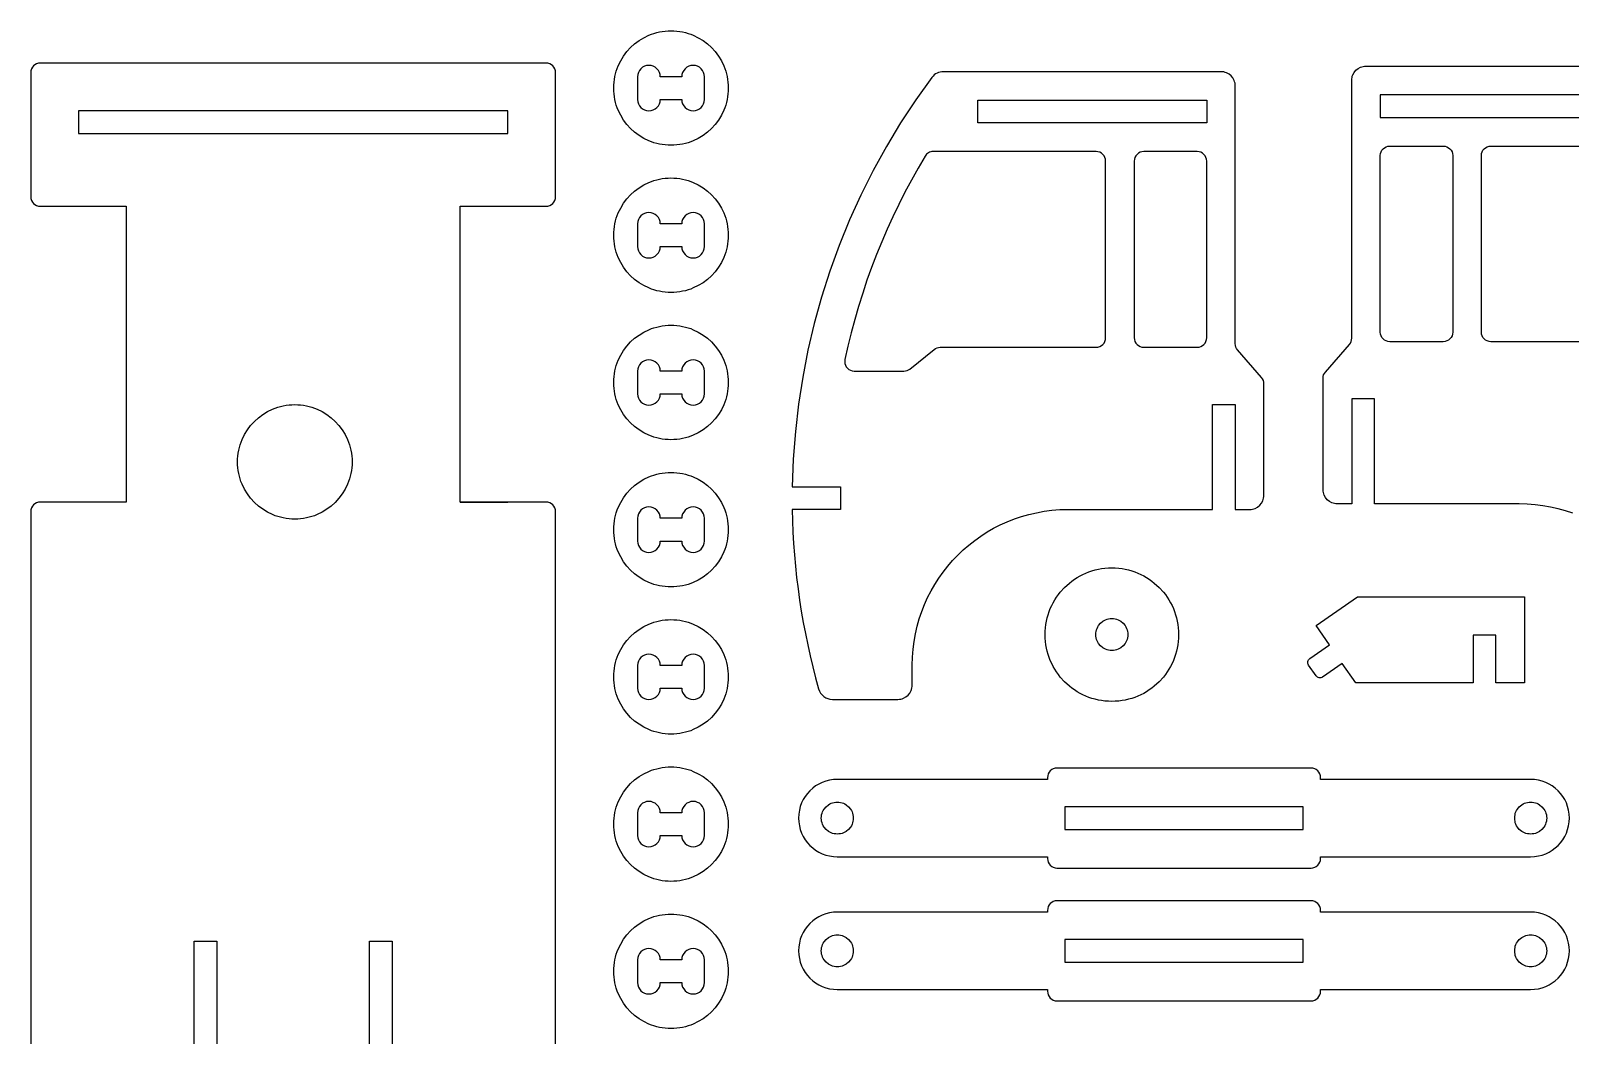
# Model space of a CAD drawing. Extents: x 9 to 509, y 40 to 335.
# Drawn here: x 11 to 199.9, y 211.8 to 335 of the extents above; entities that cross this region are included whole.
import ezdxf

# ---------------------------------------------------------------- set-up
doc = ezdxf.new("R2010")
doc.units = 0
doc.layers.get('0').update_dxf_attribs({"linetype": 'CONTINUOUS'})

msp = doc.modelspace()

# ---------------------------------------------------------------- linework, layer by layer
at = {"color": 7, "linetype": 'CONTINUOUS'}
for points in [[(96.58, 327.94), (96.57, 327.58), (96.55, 327.23), (96.5, 326.87), (96.44, 326.53), (96.36, 326.19), (96.27, 325.86), (96.16, 325.53), (96.03, 325.21), (95.74, 324.6), (95.38, 324.02), (94.98, 323.48), (94.53, 322.98), (94.03, 322.52), (93.49, 322.12), (92.91, 321.77), (92.29, 321.47), (91.98, 321.35), (91.65, 321.24), (91.32, 321.14), (90.98, 321.06), (90.63, 321), (90.28, 320.96), (89.92, 320.93), (89.56, 320.92), (89.56, 320.92), (89.56, 320.92), (89.2, 320.93), (88.84, 320.96), (88.49, 321), (88.15, 321.06), (87.81, 321.14), (87.47, 321.24), (87.15, 321.35), (86.83, 321.47), (86.21, 321.77), (85.64, 322.12), (85.09, 322.53), (84.6, 322.98), (84.14, 323.48), (83.74, 324.02), (83.39, 324.6), (83.09, 325.21), (82.96, 325.53), (82.85, 325.86), (82.76, 326.19), (82.68, 326.53), (82.62, 326.87), (82.57, 327.23), (82.55, 327.58), (82.54, 327.94), (82.54, 327.94), (82.54, 327.94), (82.55, 328.31), (82.58, 328.66), (82.62, 329.01), (82.68, 329.36), (82.76, 329.7), (82.85, 330.03), (82.96, 330.36), (83.09, 330.68), (83.39, 331.29), (83.74, 331.87), (84.14, 332.41), (84.6, 332.91), (85.09, 333.36), (85.64, 333.76), (86.21, 334.12), (86.83, 334.41), (87.15, 334.54), (87.47, 334.65), (87.81, 334.74), (88.15, 334.82), (88.49, 334.88), (88.84, 334.93), (89.2, 334.95), (89.56, 334.96), (89.56, 334.96), (89.56, 334.96), (89.92, 334.95), (90.28, 334.93), (90.63, 334.88), (90.98, 334.82), (91.32, 334.74), (91.65, 334.65), (91.98, 334.54), (92.29, 334.41), (92.91, 334.12), (93.49, 333.76), (94.03, 333.36), (94.53, 332.91), (94.98, 332.41), (95.38, 331.87), (95.74, 331.29), (96.03, 330.68), (96.16, 330.36), (96.27, 330.03), (96.36, 329.7), (96.44, 329.36), (96.5, 329.01), (96.55, 328.66), (96.57, 328.3), (96.58, 327.94), (96.58, 327.94), (96.58, 327.94)], [(75.39, 200.33), (75.39, 275.98), (75.39, 275.98), (75.37, 276.22), (75.3, 276.44), (75.19, 276.64), (75.05, 276.81), (74.88, 276.95), (74.68, 277.06), (74.46, 277.13), (74.22, 277.15), (74.22, 277.15), (74.22, 277.15), (63.69, 277.15), (63.69, 313.44), (74.22, 313.44), (74.46, 313.47), (74.68, 313.54), (74.88, 313.64), (75.05, 313.79), (75.19, 313.96), (75.3, 314.16), (75.37, 314.38), (75.39, 314.61), (75.39, 314.61), (75.39, 314.61), (75.39, 329.83), (75.39, 329.83), (75.37, 330.07), (75.3, 330.29), (75.19, 330.49), (75.05, 330.66), (74.88, 330.8), (74.68, 330.91), (74.46, 330.98), (74.22, 331), (74.22, 331), (74.22, 331), (12.18, 331), (12.18, 331), (11.94, 330.98), (11.72, 330.91), (11.52, 330.8), (11.35, 330.66), (11.21, 330.49), (11.1, 330.29), (11.03, 330.07), (11.01, 329.83), (11.01, 329.83), (11.01, 314.61), (11.03, 314.38), (11.1, 314.16), (11.21, 313.96), (11.35, 313.79), (11.52, 313.64), (11.72, 313.54), (11.94, 313.47), (12.18, 313.44), (12.18, 313.44), (12.18, 313.44), (22.71, 313.44), (22.71, 277.15), (12.18, 277.15), (12.18, 277.15), (11.94, 277.13), (11.72, 277.06), (11.52, 276.95), (11.35, 276.81), (11.21, 276.64), (11.1, 276.44), (11.03, 276.22), (11.01, 275.98), (11.01, 275.98), (11.01, 200.33)], [(85.46, 326.55), (85.49, 326.27), (85.57, 326.01), (85.7, 325.78), (85.87, 325.57), (86.08, 325.4), (86.31, 325.27), (86.57, 325.19), (86.85, 325.16), (87.13, 325.19), (87.39, 325.27), (87.63, 325.4), (87.84, 325.57), (88.01, 325.78), (88.13, 326.01), (88.22, 326.27), (88.24, 326.55), (88.24, 326.55), (90.88, 326.55), (90.88, 326.55), (90.91, 326.27), (90.99, 326.01), (91.12, 325.78), (91.29, 325.57), (91.49, 325.4), (91.73, 325.27), (91.99, 325.19), (92.27, 325.16), (92.55, 325.19), (92.81, 325.27), (93.05, 325.4), (93.25, 325.57), (93.42, 325.78), (93.55, 326.01), (93.63, 326.27), (93.66, 326.55), (93.66, 326.55), (93.66, 329.33), (93.66, 329.33), (93.63, 329.61), (93.55, 329.87), (93.42, 330.11), (93.25, 330.32), (93.05, 330.49), (92.81, 330.61), (92.55, 330.7), (92.27, 330.72), (91.99, 330.7), (91.73, 330.61), (91.49, 330.49), (91.29, 330.32), (91.12, 330.11), (90.99, 329.87), (90.91, 329.61), (90.88, 329.33), (90.88, 329.33), (90.88, 329.33), (88.24, 329.33), (88.24, 329.33), (88.22, 329.61), (88.13, 329.87), (88.01, 330.11), (87.84, 330.32), (87.63, 330.49), (87.39, 330.61), (87.13, 330.7), (86.85, 330.72), (86.57, 330.7), (86.31, 330.61), (86.08, 330.49), (85.87, 330.32), (85.7, 330.11), (85.57, 329.87), (85.49, 329.61), (85.46, 329.33), (85.46, 329.33), (85.46, 329.33), (85.46, 326.55), (85.46, 326.55)], [(184.75, 276.93), (175.86, 276.93), (175.86, 289.81), (173.08, 289.81), (173.08, 276.93), (171.33, 276.93), (171.33, 276.93), (171.15, 276.94), (170.97, 276.97), (170.8, 277.01), (170.64, 277.07), (170.34, 277.23), (170.09, 277.45), (169.87, 277.71), (169.71, 278.01), (169.65, 278.17), (169.61, 278.33), (169.58, 278.51), (169.57, 278.69), (169.57, 278.69), (169.57, 278.69), (169.57, 292.35), (169.57, 292.35), (169.59, 292.56), (169.64, 292.76), (169.73, 292.94), (169.86, 293.11), (169.86, 293.11), (172.8, 296.5), (172.92, 296.67), (173.01, 296.86), (173.06, 297.06), (173.08, 297.27), (173.08, 328.88), (173.08, 328.88), (173.09, 329.06), (173.12, 329.24), (173.16, 329.4), (173.22, 329.56), (173.38, 329.86), (173.6, 330.12), (173.86, 330.34), (174.16, 330.5), (174.32, 330.56), (174.48, 330.6), (174.66, 330.63), (174.84, 330.64), (174.84, 330.64), (174.84, 330.64), (208.89, 330.64)], [(147.13, 276.25), (156.02, 276.25), (156.02, 289.13), (158.8, 289.13), (158.8, 276.25), (160.56, 276.25), (160.56, 276.25), (160.74, 276.26), (160.91, 276.29), (161.08, 276.33), (161.24, 276.39), (161.54, 276.55), (161.8, 276.77), (162.01, 277.02), (162.18, 277.32), (162.23, 277.48), (162.28, 277.65), (162.3, 277.83), (162.31, 278.01), (162.31, 278.01), (162.31, 278.01), (162.31, 291.67), (162.31, 291.67), (162.29, 291.87), (162.24, 292.07), (162.15, 292.26), (162.03, 292.43), (162.03, 292.43), (159.09, 295.82), (159.09, 295.82), (158.96, 295.99), (158.88, 296.18), (158.82, 296.38), (158.8, 296.59), (158.8, 296.59), (158.8, 328.2), (158.8, 328.2), (158.79, 328.38), (158.77, 328.55), (158.72, 328.72), (158.66, 328.88), (158.5, 329.18), (158.29, 329.44), (158.03, 329.65), (157.73, 329.82), (157.57, 329.87), (157.4, 329.92), (157.23, 329.94), (157.05, 329.95), (157.05, 329.95), (157.05, 329.95), (122.99, 329.95), (122.99, 329.95), (122.78, 329.94), (122.58, 329.91), (122.39, 329.85), (122.2, 329.77), (122.03, 329.67), (121.86, 329.55), (121.72, 329.41), (121.58, 329.25), (121.58, 329.25), (119.61, 326.49), (117.74, 323.67), (116, 320.78), (114.37, 317.83), (112.86, 314.82), (111.47, 311.76), (110.2, 308.65), (109.05, 305.49), (108.03, 302.29), (107.13, 299.06), (106.36, 295.79), (105.72, 292.48), (105.2, 289.15), (104.82, 285.8), (104.56, 282.42), (104.44, 279.03), (104.44, 279.03), (110.37, 279.03), (110.37, 276.25), (104.44, 276.25), (104.44, 276.25), (104.48, 274.86), (104.53, 273.46), (104.61, 272.07), (104.71, 270.68), (104.84, 269.29), (104.98, 267.9), (105.15, 266.52), (105.34, 265.14), (105.55, 263.76), (105.79, 262.39), (106.05, 261.02), (106.33, 259.66), (106.63, 258.29), (106.95, 256.94), (107.3, 255.59), (107.67, 254.24), (107.67, 254.24), (107.77, 253.97), (107.91, 253.72), (108.09, 253.5), (108.3, 253.31), (108.54, 253.16), (108.79, 253.05), (109.07, 252.98), (109.36, 252.96), (109.36, 252.96), (117.41, 252.96), (117.59, 252.97), (117.76, 252.99), (117.93, 253.04), (118.09, 253.1), (118.39, 253.26), (118.65, 253.47), (118.86, 253.73), (119.03, 254.03), (119.08, 254.19), (119.13, 254.36), (119.15, 254.54), (119.16, 254.72), (119.16, 254.72), (119.16, 254.72), (119.16, 257.17), (119.16, 257.17), (119.19, 258.15), (119.26, 259.12), (119.38, 260.07), (119.55, 261.01), (119.76, 261.94), (120.02, 262.84), (120.32, 263.73), (120.66, 264.59), (121.04, 265.44), (121.47, 266.26), (121.93, 267.06), (122.42, 267.84), (122.95, 268.58), (123.52, 269.31), (124.12, 270), (124.75, 270.66), (125.42, 271.29), (126.11, 271.89), (126.83, 272.46), (127.58, 272.99), (128.35, 273.49), (129.15, 273.95), (129.97, 274.37), (130.82, 274.75), (131.69, 275.09), (132.57, 275.39), (133.48, 275.65), (134.4, 275.86), (135.34, 276.03), (136.3, 276.15), (137.27, 276.23), (138.25, 276.25), (138.25, 276.25), (138.25, 276.25), (147.13, 276.25), (147.13, 276.25)], [(176.59, 325.73), (176.59, 324.34), (204.69, 324.34), (204.69, 327.12), (176.59, 327.12), (176.59, 325.73), (176.59, 325.73)], [(16.86, 322.37), (69.54, 322.37), (69.54, 325.15), (16.86, 325.15), (16.86, 322.37), (16.86, 322.37)], [(155.29, 325.05), (155.29, 323.66), (127.19, 323.66), (127.19, 326.44), (155.29, 326.44), (155.29, 325.05), (155.29, 325.05)], [(112.05, 293.22), (118.15, 293.22), (118.15, 293.22), (118.34, 293.24), (118.54, 293.29), (118.72, 293.37), (118.88, 293.48), (118.88, 293.48), (121.87, 295.89), (121.87, 295.89), (122.03, 296), (122.21, 296.09), (122.4, 296.13), (122.6, 296.15), (122.6, 296.15), (141.72, 296.15), (141.72, 296.15), (141.95, 296.18), (142.17, 296.24), (142.37, 296.35), (142.55, 296.49), (142.69, 296.67), (142.8, 296.87), (142.87, 297.09), (142.89, 297.32), (142.89, 297.32), (142.89, 297.32), (142.89, 318.98), (142.89, 318.98), (142.87, 319.22), (142.8, 319.44), (142.69, 319.63), (142.55, 319.81), (142.37, 319.95), (142.17, 320.06), (141.95, 320.13), (141.72, 320.15), (141.72, 320.15), (141.72, 320.15), (121.73, 320.15), (121.73, 320.15), (121.58, 320.14), (121.43, 320.11), (121.29, 320.06), (121.15, 320), (121.03, 319.92), (120.91, 319.82), (120.81, 319.71), (120.73, 319.58), (120.73, 319.58), (119.87, 318.13), (119.05, 316.66), (118.26, 315.17), (117.5, 313.67), (116.77, 312.15), (116.08, 310.62), (115.41, 309.07), (114.78, 307.52), (114.18, 305.94), (113.61, 304.36), (113.08, 302.77), (112.58, 301.16), (112.11, 299.54), (111.67, 297.92), (111.27, 296.28), (110.9, 294.63), (110.9, 294.63), (110.88, 294.4), (110.9, 294.17), (110.96, 293.95), (111.07, 293.75), (111.21, 293.58), (111.38, 293.43), (111.58, 293.32), (111.8, 293.25), (112.05, 293.22), (112.05, 293.22)], [(147.57, 296.15), (154.12, 296.15), (154.35, 296.18), (154.57, 296.24), (154.77, 296.35), (154.95, 296.49), (155.09, 296.67), (155.2, 296.87), (155.27, 297.09), (155.29, 297.32), (155.29, 297.32), (155.29, 318.98), (155.29, 318.98), (155.27, 319.22), (155.2, 319.44), (155.09, 319.63), (154.95, 319.81), (154.77, 319.95), (154.57, 320.06), (154.35, 320.13), (154.12, 320.15), (154.12, 320.15), (154.12, 320.15), (147.57, 320.15), (147.57, 320.15), (147.34, 320.13), (147.12, 320.06), (146.92, 319.95), (146.74, 319.81), (146.6, 319.63), (146.49, 319.44), (146.43, 319.22), (146.4, 318.98), (146.4, 318.98), (146.4, 318.98), (146.4, 297.32), (146.4, 297.32), (146.43, 297.09), (146.49, 296.87), (146.6, 296.67), (146.74, 296.49), (146.92, 296.35), (147.12, 296.24), (147.34, 296.18), (147.57, 296.15), (147.57, 296.15), (147.57, 296.15)], [(184.31, 296.83), (177.77, 296.83), (177.77, 296.83), (177.53, 296.86), (177.31, 296.93), (177.11, 297.03), (176.94, 297.18), (176.79, 297.35), (176.69, 297.55), (176.62, 297.77), (176.59, 298), (176.59, 298), (176.59, 298), (176.59, 319.66), (176.59, 319.66), (176.62, 319.9), (176.69, 320.12), (176.79, 320.32), (176.94, 320.49), (177.11, 320.63), (177.31, 320.74), (177.53, 320.81), (177.77, 320.83), (177.77, 320.83), (177.77, 320.83), (184.31, 320.83), (184.31, 320.83), (184.55, 320.81), (184.77, 320.74), (184.97, 320.63), (185.14, 320.49), (185.28, 320.32), (185.39, 320.12), (185.46, 319.9), (185.48, 319.66), (185.48, 319.66), (185.48, 319.66), (185.48, 298), (185.48, 298), (185.46, 297.77), (185.39, 297.55), (185.28, 297.35), (185.14, 297.18), (184.97, 297.03), (184.77, 296.93), (184.55, 296.86), (184.31, 296.83), (184.31, 296.83), (184.31, 296.83)], [(209.28, 296.83), (190.17, 296.83), (189.93, 296.86), (189.71, 296.93), (189.51, 297.03), (189.34, 297.18), (189.19, 297.35), (189.09, 297.55), (189.02, 297.77), (188.99, 298), (188.99, 298), (188.99, 298), (188.99, 319.66), (188.99, 319.66), (189.02, 319.9), (189.09, 320.12), (189.19, 320.32), (189.34, 320.49), (189.51, 320.63), (189.71, 320.74), (189.93, 320.81), (190.17, 320.83), (190.17, 320.83), (190.17, 320.83), (210.15, 320.83)], [(96.58, 309.89), (96.57, 309.52), (96.55, 309.17), (96.5, 308.82), (96.44, 308.47), (96.36, 308.13), (96.27, 307.8), (96.16, 307.47), (96.03, 307.15), (95.74, 306.54), (95.38, 305.96), (94.98, 305.42), (94.53, 304.92), (94.03, 304.47), (93.49, 304.06), (92.91, 303.71), (92.29, 303.42), (91.98, 303.29), (91.65, 303.18), (91.32, 303.09), (90.98, 303.01), (90.63, 302.95), (90.28, 302.9), (89.92, 302.87), (89.56, 302.87), (89.56, 302.87), (89.56, 302.87), (89.2, 302.88), (88.84, 302.9), (88.49, 302.95), (88.15, 303.01), (87.81, 303.09), (87.47, 303.18), (87.15, 303.29), (86.83, 303.42), (86.21, 303.71), (85.64, 304.06), (85.09, 304.47), (84.6, 304.92), (84.14, 305.42), (83.74, 305.96), (83.39, 306.54), (83.09, 307.15), (82.96, 307.47), (82.85, 307.8), (82.76, 308.13), (82.68, 308.47), (82.62, 308.82), (82.57, 309.17), (82.55, 309.52), (82.54, 309.89), (82.54, 309.89), (82.54, 309.89), (82.55, 310.25), (82.58, 310.6), (82.62, 310.96), (82.68, 311.3), (82.76, 311.64), (82.85, 311.97), (82.96, 312.3), (83.09, 312.62), (83.39, 313.23), (83.74, 313.81), (84.14, 314.35), (84.6, 314.85), (85.09, 315.3), (85.64, 315.71), (86.21, 316.06), (86.83, 316.36), (87.15, 316.48), (87.47, 316.59), (87.81, 316.69), (88.15, 316.77), (88.49, 316.83), (88.84, 316.87), (89.2, 316.9), (89.56, 316.91), (89.56, 316.91), (89.56, 316.91), (89.92, 316.9), (90.28, 316.87), (90.63, 316.83), (90.98, 316.77), (91.32, 316.69), (91.65, 316.59), (91.98, 316.48), (92.29, 316.36), (92.91, 316.06), (93.49, 315.71), (94.03, 315.31), (94.53, 314.85), (94.98, 314.35), (95.38, 313.81), (95.74, 313.23), (96.03, 312.62), (96.16, 312.3), (96.27, 311.98), (96.36, 311.64), (96.44, 311.3), (96.5, 310.96), (96.55, 310.6), (96.57, 310.25), (96.58, 309.89), (96.58, 309.89), (96.58, 309.89)], [(85.46, 308.5), (85.49, 308.22), (85.57, 307.96), (85.7, 307.72), (85.87, 307.51), (86.08, 307.34), (86.31, 307.22), (86.57, 307.13), (86.85, 307.11), (87.13, 307.13), (87.39, 307.22), (87.63, 307.34), (87.84, 307.51), (88.01, 307.72), (88.13, 307.96), (88.22, 308.22), (88.24, 308.5), (88.24, 308.5), (90.88, 308.5), (90.91, 308.22), (90.99, 307.96), (91.12, 307.72), (91.29, 307.51), (91.49, 307.34), (91.73, 307.22), (91.99, 307.13), (92.27, 307.11), (92.55, 307.13), (92.81, 307.22), (93.05, 307.34), (93.25, 307.51), (93.42, 307.72), (93.55, 307.96), (93.63, 308.22), (93.66, 308.5), (93.66, 308.5), (93.66, 311.28), (93.66, 311.28), (93.63, 311.56), (93.55, 311.82), (93.42, 312.05), (93.25, 312.26), (93.05, 312.43), (92.81, 312.56), (92.55, 312.64), (92.27, 312.67), (91.99, 312.64), (91.73, 312.56), (91.49, 312.43), (91.29, 312.26), (91.12, 312.05), (90.99, 311.82), (90.91, 311.56), (90.88, 311.28), (90.88, 311.28), (90.88, 311.28), (88.24, 311.28), (88.24, 311.28), (88.22, 311.56), (88.13, 311.82), (88.01, 312.05), (87.84, 312.26), (87.63, 312.43), (87.39, 312.56), (87.13, 312.64), (86.85, 312.67), (86.57, 312.64), (86.31, 312.56), (86.08, 312.43), (85.87, 312.26), (85.7, 312.05), (85.57, 311.82), (85.49, 311.56), (85.46, 311.28), (85.46, 311.28), (85.46, 311.28), (85.46, 308.5), (85.46, 308.5)], [(96.58, 291.83), (96.57, 291.47), (96.55, 291.11), (96.5, 290.76), (96.44, 290.42), (96.36, 290.08), (96.27, 289.74), (96.16, 289.42), (96.03, 289.1), (95.74, 288.48), (95.38, 287.91), (94.98, 287.36), (94.53, 286.87), (94.03, 286.41), (93.49, 286.01), (92.91, 285.66), (92.29, 285.36), (91.98, 285.23), (91.65, 285.12), (91.32, 285.03), (90.98, 284.95), (90.63, 284.89), (90.28, 284.84), (89.92, 284.82), (89.56, 284.81), (89.56, 284.81), (89.56, 284.81), (89.2, 284.82), (88.84, 284.85), (88.49, 284.89), (88.15, 284.95), (87.81, 285.03), (87.47, 285.12), (87.15, 285.23), (86.83, 285.36), (86.21, 285.66), (85.64, 286.01), (85.09, 286.41), (84.6, 286.87), (84.14, 287.36), (83.74, 287.91), (83.39, 288.48), (83.09, 289.1), (82.96, 289.42), (82.85, 289.74), (82.76, 290.08), (82.68, 290.42), (82.62, 290.76), (82.57, 291.11), (82.55, 291.47), (82.54, 291.83), (82.54, 291.83), (82.54, 291.83), (82.55, 292.19), (82.58, 292.55), (82.62, 292.9), (82.68, 293.25), (82.76, 293.59), (82.85, 293.92), (82.96, 294.25), (83.09, 294.56), (83.39, 295.18), (83.74, 295.76), (84.14, 296.3), (84.6, 296.8), (85.09, 297.25), (85.64, 297.65), (86.21, 298.01), (86.83, 298.3), (87.15, 298.43), (87.47, 298.54), (87.81, 298.63), (88.15, 298.71), (88.49, 298.77), (88.84, 298.82), (89.2, 298.84), (89.56, 298.85), (89.56, 298.85), (89.56, 298.85), (89.92, 298.84), (90.28, 298.82), (90.63, 298.77), (90.98, 298.71), (91.32, 298.63), (91.65, 298.54), (91.98, 298.43), (92.29, 298.3), (92.91, 298.01), (93.49, 297.65), (94.03, 297.25), (94.53, 296.8), (94.98, 296.3), (95.38, 295.76), (95.74, 295.18), (96.03, 294.56), (96.16, 294.25), (96.27, 293.92), (96.36, 293.59), (96.44, 293.25), (96.5, 292.9), (96.55, 292.55), (96.57, 292.19), (96.58, 291.83), (96.58, 291.83), (96.58, 291.83)], [(85.46, 290.44), (85.49, 290.16), (85.57, 289.9), (85.7, 289.66), (85.87, 289.46), (86.08, 289.29), (86.31, 289.16), (86.57, 289.08), (86.85, 289.05), (87.13, 289.08), (87.39, 289.16), (87.63, 289.29), (87.84, 289.46), (88.01, 289.66), (88.13, 289.9), (88.22, 290.16), (88.24, 290.44), (88.24, 290.44), (90.88, 290.44), (90.91, 290.16), (90.99, 289.9), (91.12, 289.66), (91.29, 289.46), (91.49, 289.29), (91.73, 289.16), (91.99, 289.08), (92.27, 289.05), (92.55, 289.08), (92.81, 289.16), (93.05, 289.29), (93.25, 289.46), (93.42, 289.66), (93.55, 289.9), (93.63, 290.16), (93.66, 290.44), (93.66, 290.44), (93.66, 293.22), (93.66, 293.22), (93.63, 293.5), (93.55, 293.76), (93.42, 294), (93.25, 294.2), (93.05, 294.37), (92.81, 294.5), (92.55, 294.58), (92.27, 294.61), (91.99, 294.58), (91.73, 294.5), (91.49, 294.37), (91.29, 294.2), (91.12, 294), (90.99, 293.76), (90.91, 293.5), (90.88, 293.22), (90.88, 293.22), (90.88, 293.22), (88.24, 293.22), (88.24, 293.22), (88.22, 293.5), (88.13, 293.76), (88.01, 294), (87.84, 294.2), (87.63, 294.37), (87.39, 294.5), (87.13, 294.58), (86.85, 294.61), (86.57, 294.58), (86.31, 294.5), (86.08, 294.37), (85.87, 294.2), (85.7, 294), (85.57, 293.76), (85.49, 293.5), (85.46, 293.22), (85.46, 293.22), (85.46, 293.22), (85.46, 290.44), (85.46, 290.44)], [(50.43, 282.09), (50.42, 281.73), (50.39, 281.37), (50.35, 281.02), (50.28, 280.68), (50.21, 280.34), (50.11, 280), (50, 279.68), (49.87, 279.36), (49.58, 278.74), (49.23, 278.16), (48.82, 277.62), (48.37, 277.12), (47.87, 276.67), (47.33, 276.27), (46.75, 275.91), (46.14, 275.62), (45.82, 275.49), (45.49, 275.38), (45.16, 275.29), (44.82, 275.21), (44.47, 275.15), (44.12, 275.1), (43.76, 275.08), (43.4, 275.07), (43.4, 275.07), (43.4, 275.07), (43.04, 275.08), (42.69, 275.1), (42.33, 275.15), (41.99, 275.21), (41.65, 275.29), (41.31, 275.38), (40.99, 275.49), (40.67, 275.62), (40.06, 275.91), (39.48, 276.27), (38.94, 276.67), (38.44, 277.12), (37.98, 277.62), (37.58, 278.16), (37.23, 278.74), (36.93, 279.36), (36.8, 279.68), (36.69, 280), (36.6, 280.34), (36.52, 280.68), (36.46, 281.02), (36.42, 281.37), (36.39, 281.73), (36.38, 282.09), (36.38, 282.09), (36.38, 282.09), (36.39, 282.45), (36.42, 282.81), (36.46, 283.16), (36.52, 283.51), (36.6, 283.85), (36.69, 284.18), (36.81, 284.51), (36.93, 284.82), (37.23, 285.44), (37.58, 286.02), (37.98, 286.56), (38.44, 287.06), (38.94, 287.51), (39.48, 287.91), (40.06, 288.27), (40.67, 288.56), (40.99, 288.69), (41.31, 288.8), (41.65, 288.89), (41.99, 288.97), (42.33, 289.03), (42.69, 289.08), (43.04, 289.1), (43.4, 289.11), (43.4, 289.11), (43.4, 289.11), (43.77, 289.1), (44.12, 289.08), (44.47, 289.03), (44.82, 288.97), (45.16, 288.89), (45.49, 288.8), (45.82, 288.69), (46.14, 288.56), (46.75, 288.27), (47.33, 287.91), (47.87, 287.51), (48.37, 287.06), (48.82, 286.56), (49.23, 286.02), (49.58, 285.44), (49.87, 284.82), (50, 284.51), (50.11, 284.18), (50.2, 283.85), (50.28, 283.51), (50.34, 283.16), (50.39, 282.81), (50.42, 282.45), (50.43, 282.09), (50.43, 282.09), (50.43, 282.09)], [(96.58, 273.78), (96.57, 273.41), (96.55, 273.06), (96.5, 272.71), (96.44, 272.36), (96.36, 272.02), (96.27, 271.69), (96.16, 271.36), (96.03, 271.04), (95.74, 270.43), (95.38, 269.85), (94.98, 269.31), (94.53, 268.81), (94.03, 268.36), (93.49, 267.95), (92.91, 267.6), (92.29, 267.31), (91.98, 267.18), (91.65, 267.07), (91.32, 266.97), (90.98, 266.9), (90.63, 266.83), (90.28, 266.79), (89.92, 266.76), (89.56, 266.75), (89.56, 266.75), (89.56, 266.75), (89.2, 266.76), (88.84, 266.79), (88.49, 266.83), (88.15, 266.9), (87.81, 266.97), (87.47, 267.07), (87.15, 267.18), (86.83, 267.31), (86.21, 267.6), (85.64, 267.95), (85.09, 268.36), (84.6, 268.81), (84.14, 269.31), (83.74, 269.85), (83.39, 270.43), (83.09, 271.04), (82.96, 271.36), (82.85, 271.69), (82.76, 272.02), (82.68, 272.36), (82.62, 272.71), (82.57, 273.06), (82.55, 273.41), (82.54, 273.78), (82.54, 273.78), (82.54, 273.78), (82.55, 274.14), (82.58, 274.49), (82.62, 274.85), (82.68, 275.19), (82.76, 275.53), (82.85, 275.86), (82.96, 276.19), (83.09, 276.51), (83.39, 277.12), (83.74, 277.7), (84.14, 278.24), (84.6, 278.74), (85.09, 279.19), (85.64, 279.6), (86.21, 279.95), (86.83, 280.24), (87.15, 280.37), (87.47, 280.48), (87.81, 280.57), (88.15, 280.65), (88.49, 280.71), (88.84, 280.76), (89.2, 280.79), (89.56, 280.8), (89.56, 280.8), (89.56, 280.8), (89.92, 280.79), (90.28, 280.76), (90.63, 280.72), (90.98, 280.65), (91.32, 280.58), (91.65, 280.48), (91.98, 280.37), (92.29, 280.24), (92.91, 279.95), (93.49, 279.6), (94.03, 279.19), (94.53, 278.74), (94.98, 278.24), (95.38, 277.7), (95.74, 277.12), (96.03, 276.51), (96.16, 276.19), (96.27, 275.86), (96.36, 275.53), (96.44, 275.19), (96.5, 274.84), (96.55, 274.49), (96.57, 274.14), (96.58, 273.78), (96.58, 273.78), (96.58, 273.78)], [(63.69, 277.15), (69.54, 277.15)], [(85.46, 272.38), (85.49, 272.1), (85.57, 271.84), (85.7, 271.61), (85.87, 271.4), (86.08, 271.23), (86.31, 271.1), (86.57, 271.02), (86.85, 270.99), (87.13, 271.02), (87.39, 271.1), (87.63, 271.23), (87.84, 271.4), (88.01, 271.61), (88.13, 271.84), (88.22, 272.1), (88.24, 272.38), (88.24, 272.38), (90.88, 272.38), (90.88, 272.38), (90.91, 272.1), (90.99, 271.84), (91.12, 271.61), (91.29, 271.4), (91.49, 271.23), (91.73, 271.1), (91.99, 271.02), (92.27, 270.99), (92.55, 271.02), (92.81, 271.1), (93.05, 271.23), (93.25, 271.4), (93.42, 271.61), (93.55, 271.84), (93.63, 272.1), (93.66, 272.38), (93.66, 272.38), (93.66, 275.17), (93.66, 275.17), (93.63, 275.45), (93.55, 275.71), (93.42, 275.94), (93.25, 276.15), (93.05, 276.32), (92.81, 276.45), (92.55, 276.53), (92.27, 276.56), (91.99, 276.53), (91.73, 276.45), (91.49, 276.32), (91.29, 276.15), (91.12, 275.94), (90.99, 275.71), (90.91, 275.45), (90.88, 275.17), (90.88, 275.17), (88.24, 275.17), (88.24, 275.17), (88.22, 275.45), (88.13, 275.71), (88.01, 275.94), (87.84, 276.15), (87.63, 276.32), (87.39, 276.45), (87.13, 276.53), (86.85, 276.56), (86.57, 276.53), (86.31, 276.45), (86.08, 276.32), (85.87, 276.15), (85.7, 275.94), (85.57, 275.71), (85.49, 275.45), (85.46, 275.17), (85.46, 275.17), (85.46, 275.17), (85.46, 272.38), (85.46, 272.38)], [(200.2, 275.78), (199.31, 276.08), (198.41, 276.33), (197.48, 276.55), (196.54, 276.71), (195.59, 276.83), (194.62, 276.91), (193.64, 276.93), (193.64, 276.93), (193.64, 276.93), (184.75, 276.93), (184.75, 276.93)], [(151.85, 260.91), (151.84, 260.48), (151.8, 260.07), (151.75, 259.66), (151.68, 259.26), (151.59, 258.86), (151.48, 258.47), (151.35, 258.09), (151.2, 257.72), (151.04, 257.35), (150.86, 257), (150.66, 256.66), (150.45, 256.33), (150.22, 256), (149.98, 255.69), (149.45, 255.11), (148.86, 254.58), (148.55, 254.34), (148.23, 254.11), (147.9, 253.9), (147.56, 253.7), (147.2, 253.52), (146.84, 253.36), (146.47, 253.21), (146.09, 253.08), (145.7, 252.97), (145.3, 252.88), (144.9, 252.81), (144.49, 252.76), (144.07, 252.72), (143.65, 252.71), (143.65, 252.71), (143.65, 252.71), (143.23, 252.72), (142.81, 252.76), (142.4, 252.81), (142, 252.88), (141.6, 252.97), (141.21, 253.08), (140.83, 253.21), (140.46, 253.36), (140.1, 253.52), (139.75, 253.7), (139.4, 253.9), (139.07, 254.11), (138.75, 254.34), (138.44, 254.58), (137.86, 255.11), (137.33, 255.69), (137.09, 256), (136.86, 256.33), (136.64, 256.66), (136.45, 257), (136.27, 257.35), (136.1, 257.72), (135.96, 258.09), (135.83, 258.47), (135.72, 258.86), (135.63, 259.26), (135.55, 259.66), (135.5, 260.07), (135.47, 260.48), (135.46, 260.91), (135.46, 260.91), (135.46, 260.91), (135.47, 261.33), (135.5, 261.74), (135.55, 262.15), (135.63, 262.56), (135.72, 262.95), (135.83, 263.34), (135.96, 263.72), (136.1, 264.1), (136.27, 264.46), (136.45, 264.81), (136.64, 265.16), (136.86, 265.49), (137.09, 265.81), (137.33, 266.12), (137.86, 266.7), (138.44, 267.23), (138.75, 267.47), (139.07, 267.7), (139.4, 267.91), (139.75, 268.11), (140.1, 268.29), (140.46, 268.46), (140.83, 268.6), (141.21, 268.73), (141.6, 268.84), (142, 268.93), (142.4, 269.01), (142.81, 269.06), (143.23, 269.09), (143.65, 269.1), (143.65, 269.1), (143.65, 269.1), (144.07, 269.09), (144.49, 269.06), (144.9, 269.01), (145.3, 268.93), (145.7, 268.84), (146.09, 268.73), (146.47, 268.6), (146.84, 268.46), (147.2, 268.29), (147.56, 268.11), (147.9, 267.92), (148.23, 267.7), (148.56, 267.47), (148.86, 267.23), (149.45, 266.7), (149.98, 266.12), (150.22, 265.81), (150.45, 265.49), (150.66, 265.16), (150.86, 264.81), (151.04, 264.46), (151.2, 264.1), (151.35, 263.72), (151.48, 263.34), (151.59, 262.95), (151.68, 262.56), (151.75, 262.15), (151.8, 261.74), (151.83, 261.33), (151.85, 260.91), (151.85, 260.91), (151.85, 260.91)], [(194.28, 255), (190.77, 255), (190.77, 260.85), (187.99, 260.85), (187.99, 255), (173.57, 255), (171.93, 257.36), (169.52, 255.69), (169.42, 255.64), (169.31, 255.6), (169.2, 255.59), (169.08, 255.6), (168.98, 255.63), (168.88, 255.68), (168.79, 255.75), (168.71, 255.84), (168.71, 255.84), (168.71, 255.84), (167.79, 257.17), (167.79, 257.17), (167.73, 257.27), (167.7, 257.38), (167.69, 257.49), (167.7, 257.6), (167.73, 257.71), (167.78, 257.81), (167.85, 257.9), (167.94, 257.98), (167.94, 257.98), (167.94, 257.98), (170.35, 259.65), (168.71, 262.01), (173.79, 265.53), (194.28, 265.53), (194.28, 255), (194.28, 255)], [(96.58, 255.72), (96.57, 255.36), (96.55, 255), (96.5, 254.65), (96.44, 254.3), (96.36, 253.96), (96.27, 253.63), (96.16, 253.3), (96.03, 252.99), (95.74, 252.37), (95.38, 251.79), (94.98, 251.25), (94.53, 250.75), (94.03, 250.3), (93.49, 249.9), (92.91, 249.54), (92.29, 249.25), (91.98, 249.12), (91.65, 249.01), (91.32, 248.92), (90.98, 248.84), (90.63, 248.78), (90.28, 248.73), (89.92, 248.7), (89.56, 248.7), (89.56, 248.7), (89.56, 248.7), (89.2, 248.71), (88.84, 248.73), (88.49, 248.78), (88.15, 248.84), (87.81, 248.92), (87.47, 249.01), (87.15, 249.12), (86.83, 249.25), (86.21, 249.54), (85.64, 249.9), (85.09, 250.3), (84.6, 250.75), (84.14, 251.25), (83.74, 251.79), (83.39, 252.37), (83.09, 252.99), (82.96, 253.3), (82.85, 253.63), (82.76, 253.96), (82.68, 254.3), (82.62, 254.65), (82.57, 255), (82.55, 255.36), (82.54, 255.72), (82.54, 255.72), (82.54, 255.72), (82.55, 256.08), (82.58, 256.44), (82.62, 256.79), (82.68, 257.13), (82.76, 257.47), (82.85, 257.81), (82.96, 258.13), (83.09, 258.45), (83.39, 259.07), (83.74, 259.64), (84.14, 260.19), (84.6, 260.68), (85.09, 261.14), (85.64, 261.54), (86.21, 261.89), (86.83, 262.19), (87.15, 262.31), (87.47, 262.43), (87.81, 262.52), (88.15, 262.6), (88.49, 262.66), (88.84, 262.7), (89.2, 262.73), (89.56, 262.74), (89.56, 262.74), (89.56, 262.74), (89.92, 262.73), (90.28, 262.7), (90.63, 262.66), (90.98, 262.6), (91.32, 262.52), (91.65, 262.43), (91.98, 262.32), (92.29, 262.19), (92.91, 261.89), (93.49, 261.54), (94.03, 261.14), (94.53, 260.68), (94.98, 260.19), (95.38, 259.64), (95.74, 259.07), (96.03, 258.45), (96.16, 258.13), (96.27, 257.81), (96.36, 257.47), (96.44, 257.13), (96.5, 256.79), (96.55, 256.44), (96.57, 256.08), (96.58, 255.72), (96.58, 255.72), (96.58, 255.72)], [(145.62, 260.91), (145.61, 260.71), (145.58, 260.51), (145.53, 260.32), (145.46, 260.14), (145.38, 259.97), (145.28, 259.81), (145.04, 259.52), (144.75, 259.28), (144.59, 259.18), (144.42, 259.1), (144.24, 259.03), (144.05, 258.98), (143.85, 258.95), (143.65, 258.94), (143.65, 258.94), (143.45, 258.95), (143.26, 258.98), (143.07, 259.03), (142.89, 259.1), (142.71, 259.18), (142.55, 259.28), (142.26, 259.52), (142.02, 259.81), (141.92, 259.97), (141.84, 260.14), (141.77, 260.32), (141.73, 260.51), (141.7, 260.71), (141.69, 260.91), (141.69, 260.91), (141.7, 261.11), (141.73, 261.3), (141.77, 261.49), (141.84, 261.67), (141.92, 261.84), (142.02, 262.01), (142.26, 262.3), (142.55, 262.54), (142.71, 262.64), (142.89, 262.72), (143.07, 262.79), (143.26, 262.83), (143.45, 262.86), (143.65, 262.87), (143.65, 262.87), (143.65, 262.87), (143.85, 262.86), (144.05, 262.83), (144.24, 262.79), (144.42, 262.72), (144.59, 262.64), (144.75, 262.54), (145.04, 262.3), (145.28, 262.01), (145.38, 261.84), (145.46, 261.67), (145.53, 261.49), (145.58, 261.3), (145.61, 261.11), (145.62, 260.91), (145.62, 260.91), (145.62, 260.91)], [(85.46, 254.33), (85.49, 254.05), (85.57, 253.79), (85.7, 253.55), (85.87, 253.35), (86.08, 253.18), (86.31, 253.05), (86.57, 252.97), (86.85, 252.94), (87.13, 252.97), (87.39, 253.05), (87.63, 253.18), (87.84, 253.35), (88.01, 253.55), (88.13, 253.79), (88.22, 254.05), (88.24, 254.33), (88.24, 254.33), (90.88, 254.33), (90.88, 254.33), (90.91, 254.05), (90.99, 253.79), (91.12, 253.55), (91.29, 253.35), (91.49, 253.18), (91.73, 253.05), (91.99, 252.97), (92.27, 252.94), (92.55, 252.97), (92.81, 253.05), (93.05, 253.18), (93.25, 253.35), (93.42, 253.55), (93.55, 253.79), (93.63, 254.05), (93.66, 254.33), (93.66, 254.33), (93.66, 257.11), (93.66, 257.11), (93.63, 257.39), (93.55, 257.65), (93.42, 257.89), (93.25, 258.09), (93.05, 258.26), (92.81, 258.39), (92.55, 258.47), (92.27, 258.5), (91.99, 258.47), (91.73, 258.39), (91.49, 258.26), (91.29, 258.09), (91.12, 257.89), (90.99, 257.65), (90.91, 257.39), (90.88, 257.11), (90.88, 257.11), (88.24, 257.11), (88.24, 257.11), (88.22, 257.39), (88.13, 257.65), (88.01, 257.89), (87.84, 258.09), (87.63, 258.26), (87.39, 258.39), (87.13, 258.47), (86.85, 258.5), (86.57, 258.47), (86.31, 258.39), (86.08, 258.26), (85.87, 258.09), (85.7, 257.89), (85.57, 257.65), (85.49, 257.39), (85.46, 257.11), (85.46, 257.11), (85.46, 257.11), (85.46, 254.33), (85.46, 254.33)], [(96.58, 237.66), (96.57, 237.3), (96.55, 236.95), (96.5, 236.59), (96.44, 236.25), (96.36, 235.91), (96.27, 235.58), (96.16, 235.25), (96.03, 234.93), (95.74, 234.32), (95.38, 233.74), (94.98, 233.2), (94.53, 232.7), (94.03, 232.24), (93.49, 231.84), (92.91, 231.49), (92.29, 231.19), (91.98, 231.07), (91.65, 230.96), (91.32, 230.86), (90.98, 230.78), (90.63, 230.72), (90.28, 230.68), (89.92, 230.65), (89.56, 230.64), (89.56, 230.64), (89.56, 230.64), (89.2, 230.65), (88.84, 230.68), (88.49, 230.72), (88.15, 230.78), (87.81, 230.86), (87.47, 230.96), (87.15, 231.07), (86.83, 231.19), (86.21, 231.49), (85.64, 231.84), (85.09, 232.25), (84.6, 232.7), (84.14, 233.2), (83.74, 233.74), (83.39, 234.32), (83.09, 234.93), (82.96, 235.25), (82.85, 235.58), (82.76, 235.91), (82.68, 236.25), (82.62, 236.59), (82.57, 236.95), (82.55, 237.3), (82.54, 237.66), (82.54, 237.66), (82.54, 237.66), (82.55, 238.03), (82.58, 238.38), (82.62, 238.73), (82.68, 239.08), (82.76, 239.42), (82.85, 239.75), (82.96, 240.08), (83.09, 240.4), (83.39, 241.01), (83.74, 241.59), (84.14, 242.13), (84.6, 242.63), (85.09, 243.08), (85.64, 243.48), (86.21, 243.84), (86.83, 244.13), (87.15, 244.26), (87.47, 244.37), (87.81, 244.46), (88.15, 244.54), (88.49, 244.6), (88.84, 244.65), (89.2, 244.67), (89.56, 244.68), (89.56, 244.68), (89.56, 244.68), (89.92, 244.67), (90.28, 244.65), (90.63, 244.6), (90.98, 244.54), (91.32, 244.46), (91.65, 244.37), (91.98, 244.26), (92.29, 244.13), (92.91, 243.84), (93.49, 243.48), (94.03, 243.08), (94.53, 242.63), (94.98, 242.13), (95.38, 241.59), (95.74, 241.01), (96.03, 240.4), (96.16, 240.08), (96.27, 239.75), (96.36, 239.42), (96.44, 239.08), (96.5, 238.73), (96.55, 238.38), (96.57, 238.02), (96.58, 237.66), (96.58, 237.66), (96.58, 237.66)], [(109.97, 233.66), (135.75, 233.66), (135.75, 233.44), (135.75, 233.44), (135.78, 233.2), (135.84, 232.98), (135.95, 232.78), (136.09, 232.61), (136.27, 232.47), (136.47, 232.36), (136.69, 232.29), (136.92, 232.27), (136.92, 232.27), (136.92, 232.27), (168.09, 232.27), (168.09, 232.27), (168.32, 232.29), (168.54, 232.36), (168.74, 232.47), (168.92, 232.61), (169.06, 232.78), (169.17, 232.98), (169.24, 233.2), (169.26, 233.44), (169.26, 233.44), (169.26, 233.44), (169.26, 233.66), (195.04, 233.66), (195.04, 233.66), (195.53, 233.68), (196, 233.75), (196.45, 233.87), (196.89, 234.03), (197.31, 234.23), (197.7, 234.47), (198.06, 234.74), (198.4, 235.05), (198.71, 235.38), (198.98, 235.75), (199.22, 236.14), (199.42, 236.55), (199.58, 236.99), (199.69, 237.45), (199.76, 237.92), (199.79, 238.4), (199.76, 238.89), (199.69, 239.36), (199.58, 239.81), (199.42, 240.25), (199.22, 240.66), (198.98, 241.06), (198.71, 241.42), (198.4, 241.76), (198.06, 242.06), (197.7, 242.34), (197.31, 242.58), (196.89, 242.78), (196.45, 242.94), (196, 243.05), (195.53, 243.12), (195.04, 243.15), (195.04, 243.15), (195.04, 243.15), (169.26, 243.15), (169.26, 243.37), (169.26, 243.37), (169.24, 243.6), (169.17, 243.82), (169.06, 244.02), (168.92, 244.2), (168.74, 244.34), (168.54, 244.45), (168.32, 244.51), (168.09, 244.54), (168.09, 244.54), (168.09, 244.54), (136.92, 244.54), (136.92, 244.54), (136.69, 244.51), (136.47, 244.45), (136.27, 244.34), (136.09, 244.2), (135.95, 244.02), (135.84, 243.82), (135.78, 243.6), (135.75, 243.37), (135.75, 243.37), (135.75, 243.37), (135.75, 243.15), (109.97, 243.15), (109.97, 243.15), (109.48, 243.12), (109.01, 243.05), (108.56, 242.94), (108.12, 242.78), (107.71, 242.58), (107.31, 242.34), (106.95, 242.06), (106.61, 241.76), (106.31, 241.42), (106.03, 241.06), (105.79, 240.66), (105.59, 240.25), (105.43, 239.81), (105.32, 239.36), (105.25, 238.89), (105.22, 238.4), (105.25, 237.92), (105.32, 237.45), (105.43, 236.99), (105.59, 236.55), (105.79, 236.14), (106.03, 235.75), (106.31, 235.38), (106.61, 235.05), (106.95, 234.74), (107.31, 234.47), (107.71, 234.23), (108.12, 234.03), (108.56, 233.87), (109.01, 233.75), (109.48, 233.68), (109.97, 233.66), (109.97, 233.66)], [(85.46, 236.27), (85.49, 235.99), (85.57, 235.73), (85.7, 235.5), (85.87, 235.29), (86.08, 235.12), (86.31, 234.99), (86.57, 234.91), (86.85, 234.88), (87.13, 234.91), (87.39, 234.99), (87.63, 235.12), (87.84, 235.29), (88.01, 235.5), (88.13, 235.73), (88.22, 235.99), (88.24, 236.27), (88.24, 236.27), (90.88, 236.27), (90.91, 235.99), (90.99, 235.73), (91.12, 235.5), (91.29, 235.29), (91.49, 235.12), (91.73, 234.99), (91.99, 234.91), (92.27, 234.88), (92.55, 234.91), (92.81, 234.99), (93.05, 235.12), (93.25, 235.29), (93.42, 235.5), (93.55, 235.73), (93.63, 235.99), (93.66, 236.27), (93.66, 236.27), (93.66, 239.05), (93.66, 239.05), (93.63, 239.33), (93.55, 239.59), (93.42, 239.83), (93.25, 240.04), (93.05, 240.21), (92.81, 240.33), (92.55, 240.42), (92.27, 240.44), (91.99, 240.42), (91.73, 240.33), (91.49, 240.21), (91.29, 240.04), (91.12, 239.83), (90.99, 239.59), (90.91, 239.33), (90.88, 239.05), (90.88, 239.05), (90.88, 239.05), (88.24, 239.05), (88.24, 239.05), (88.22, 239.33), (88.13, 239.59), (88.01, 239.83), (87.84, 240.04), (87.63, 240.21), (87.39, 240.33), (87.13, 240.42), (86.85, 240.44), (86.57, 240.42), (86.31, 240.33), (86.08, 240.21), (85.87, 240.04), (85.7, 239.83), (85.57, 239.59), (85.49, 239.33), (85.46, 239.05), (85.46, 239.05), (85.46, 239.05), (85.46, 236.27), (85.46, 236.27)], [(111.93, 238.4), (111.92, 238.2), (111.89, 238.01), (111.85, 237.82), (111.78, 237.64), (111.7, 237.46), (111.6, 237.3), (111.36, 237.01), (111.07, 236.77), (110.91, 236.67), (110.73, 236.59), (110.55, 236.52), (110.36, 236.48), (110.17, 236.45), (109.97, 236.44), (109.97, 236.44), (109.97, 236.44), (109.77, 236.45), (109.57, 236.48), (109.38, 236.52), (109.2, 236.59), (109.03, 236.67), (108.87, 236.77), (108.58, 237.01), (108.34, 237.3), (108.24, 237.46), (108.16, 237.64), (108.09, 237.82), (108.04, 238.01), (108.01, 238.2), (108, 238.4), (108, 238.4), (108, 238.4), (108.01, 238.6), (108.04, 238.8), (108.09, 238.99), (108.16, 239.17), (108.24, 239.34), (108.34, 239.5), (108.58, 239.79), (108.87, 240.03), (109.03, 240.13), (109.2, 240.21), (109.38, 240.28), (109.57, 240.33), (109.77, 240.36), (109.97, 240.37), (109.97, 240.37), (110.17, 240.36), (110.36, 240.33), (110.55, 240.28), (110.73, 240.21), (110.91, 240.13), (111.07, 240.03), (111.36, 239.79), (111.6, 239.5), (111.7, 239.34), (111.78, 239.17), (111.85, 238.99), (111.89, 238.8), (111.92, 238.6), (111.93, 238.4), (111.93, 238.4), (111.93, 238.4)], [(197.01, 238.4), (197, 238.2), (196.97, 238.01), (196.92, 237.82), (196.85, 237.64), (196.77, 237.46), (196.67, 237.3), (196.43, 237.01), (196.14, 236.77), (195.98, 236.67), (195.81, 236.59), (195.63, 236.52), (195.44, 236.48), (195.24, 236.45), (195.04, 236.44), (195.04, 236.44), (195.04, 236.44), (194.84, 236.45), (194.65, 236.48), (194.46, 236.52), (194.28, 236.59), (194.11, 236.67), (193.94, 236.77), (193.65, 237.01), (193.41, 237.3), (193.31, 237.46), (193.23, 237.64), (193.16, 237.82), (193.12, 238.01), (193.09, 238.2), (193.08, 238.4), (193.08, 238.4), (193.08, 238.4), (193.09, 238.6), (193.12, 238.8), (193.16, 238.99), (193.23, 239.17), (193.31, 239.34), (193.41, 239.5), (193.65, 239.79), (193.94, 240.03), (194.11, 240.13), (194.28, 240.21), (194.46, 240.28), (194.65, 240.33), (194.84, 240.36), (195.04, 240.37), (195.04, 240.37), (195.24, 240.36), (195.44, 240.33), (195.63, 240.28), (195.81, 240.21), (195.98, 240.13), (196.14, 240.03), (196.43, 239.79), (196.67, 239.5), (196.77, 239.34), (196.85, 239.17), (196.92, 238.99), (196.97, 238.8), (197, 238.6), (197.01, 238.4), (197.01, 238.4), (197.01, 238.4)], [(137.87, 237.01), (167.14, 237.01), (167.14, 239.79), (137.87, 239.79), (137.87, 237.01), (137.87, 237.01)], [(109.97, 217.37), (135.75, 217.37), (135.75, 217.15), (135.75, 217.15), (135.78, 216.92), (135.84, 216.7), (135.95, 216.5), (136.09, 216.32), (136.27, 216.18), (136.47, 216.07), (136.69, 216), (136.92, 215.98), (136.92, 215.98), (136.92, 215.98), (168.09, 215.98), (168.09, 215.98), (168.32, 216), (168.54, 216.07), (168.74, 216.18), (168.92, 216.32), (169.06, 216.5), (169.17, 216.7), (169.24, 216.92), (169.26, 217.15), (169.26, 217.15), (169.26, 217.15), (169.26, 217.37), (195.04, 217.37), (195.04, 217.37), (195.53, 217.4), (196, 217.47), (196.45, 217.58), (196.89, 217.74), (197.31, 217.94), (197.7, 218.18), (198.06, 218.45), (198.4, 218.76), (198.71, 219.1), (198.98, 219.46), (199.22, 219.85), (199.42, 220.27), (199.58, 220.71), (199.69, 221.16), (199.76, 221.63), (199.79, 222.12), (199.76, 222.6), (199.69, 223.07), (199.58, 223.53), (199.42, 223.96), (199.22, 224.38), (198.98, 224.77), (198.71, 225.14), (198.4, 225.47), (198.06, 225.78), (197.7, 226.05), (197.31, 226.29), (196.89, 226.49), (196.45, 226.65), (196, 226.77), (195.53, 226.84), (195.04, 226.86), (195.04, 226.86), (195.04, 226.86), (169.26, 226.86), (169.26, 227.08), (169.26, 227.08), (169.24, 227.32), (169.17, 227.54), (169.06, 227.74), (168.92, 227.91), (168.74, 228.05), (168.54, 228.16), (168.32, 228.23), (168.09, 228.25), (168.09, 228.25), (168.09, 228.25), (136.92, 228.25), (136.92, 228.25), (136.69, 228.23), (136.47, 228.16), (136.27, 228.05), (136.09, 227.91), (135.95, 227.74), (135.84, 227.54), (135.78, 227.32), (135.75, 227.08), (135.75, 227.08), (135.75, 227.08), (135.75, 226.86), (109.97, 226.86), (109.97, 226.86), (109.48, 226.84), (109.01, 226.77), (108.56, 226.65), (108.12, 226.49), (107.71, 226.29), (107.31, 226.05), (106.95, 225.78), (106.61, 225.47), (106.31, 225.14), (106.03, 224.77), (105.79, 224.38), (105.59, 223.96), (105.43, 223.53), (105.32, 223.07), (105.25, 222.6), (105.22, 222.12), (105.25, 221.63), (105.32, 221.16), (105.43, 220.71), (105.59, 220.27), (105.79, 219.85), (106.03, 219.46), (106.31, 219.1), (106.61, 218.76), (106.95, 218.45), (107.31, 218.18), (107.71, 217.94), (108.12, 217.74), (108.56, 217.58), (109.01, 217.47), (109.48, 217.4), (109.97, 217.37), (109.97, 217.37)], [(96.58, 219.61), (96.57, 219.24), (96.55, 218.89), (96.5, 218.54), (96.44, 218.19), (96.36, 217.85), (96.27, 217.52), (96.16, 217.19), (96.03, 216.87), (95.74, 216.26), (95.38, 215.68), (94.98, 215.14), (94.53, 214.64), (94.03, 214.19), (93.49, 213.78), (92.91, 213.43), (92.29, 213.14), (91.98, 213.01), (91.65, 212.9), (91.32, 212.81), (90.98, 212.73), (90.63, 212.67), (90.28, 212.62), (89.92, 212.59), (89.56, 212.59), (89.56, 212.59), (89.56, 212.59), (89.2, 212.6), (88.84, 212.62), (88.49, 212.67), (88.15, 212.73), (87.81, 212.81), (87.47, 212.9), (87.15, 213.01), (86.83, 213.14), (86.21, 213.43), (85.64, 213.78), (85.09, 214.19), (84.6, 214.64), (84.14, 215.14), (83.74, 215.68), (83.39, 216.26), (83.09, 216.87), (82.96, 217.19), (82.85, 217.52), (82.76, 217.85), (82.68, 218.19), (82.62, 218.54), (82.57, 218.89), (82.55, 219.24), (82.54, 219.61), (82.54, 219.61), (82.54, 219.61), (82.55, 219.97), (82.58, 220.32), (82.62, 220.68), (82.68, 221.02), (82.76, 221.36), (82.85, 221.69), (82.96, 222.02), (83.09, 222.34), (83.39, 222.95), (83.74, 223.53), (84.14, 224.07), (84.6, 224.57), (85.09, 225.02), (85.64, 225.43), (86.21, 225.78), (86.83, 226.08), (87.15, 226.2), (87.47, 226.31), (87.81, 226.41), (88.15, 226.49), (88.49, 226.55), (88.84, 226.59), (89.2, 226.62), (89.56, 226.63), (89.56, 226.63), (89.56, 226.63), (89.92, 226.62), (90.28, 226.59), (90.63, 226.55), (90.98, 226.49), (91.32, 226.41), (91.65, 226.31), (91.98, 226.2), (92.29, 226.08), (92.91, 225.78), (93.49, 225.43), (94.03, 225.02), (94.53, 224.57), (94.98, 224.07), (95.38, 223.53), (95.74, 222.95), (96.03, 222.34), (96.16, 222.02), (96.27, 221.69), (96.36, 221.36), (96.44, 221.02), (96.5, 220.67), (96.55, 220.32), (96.57, 219.97), (96.58, 219.61), (96.58, 219.61), (96.58, 219.61)], [(31.05, 199.16), (31.05, 223.3), (33.83, 223.3), (33.83, 199.16)], [(52.57, 199.16), (52.57, 223.3), (55.35, 223.3), (55.35, 199.16)], [(111.93, 222.12), (111.92, 221.92), (111.89, 221.72), (111.85, 221.53), (111.78, 221.35), (111.7, 221.18), (111.6, 221.02), (111.36, 220.73), (111.07, 220.49), (110.91, 220.39), (110.73, 220.31), (110.55, 220.24), (110.36, 220.19), (110.17, 220.16), (109.97, 220.15), (109.97, 220.15), (109.97, 220.15), (109.77, 220.16), (109.57, 220.19), (109.38, 220.24), (109.2, 220.31), (109.03, 220.39), (108.87, 220.49), (108.58, 220.73), (108.34, 221.02), (108.24, 221.18), (108.16, 221.35), (108.09, 221.53), (108.04, 221.72), (108.01, 221.92), (108, 222.12), (108, 222.12), (108, 222.12), (108.01, 222.32), (108.04, 222.51), (108.09, 222.7), (108.16, 222.88), (108.24, 223.05), (108.34, 223.22), (108.58, 223.51), (108.87, 223.75), (109.03, 223.85), (109.2, 223.93), (109.38, 224), (109.57, 224.04), (109.77, 224.07), (109.97, 224.08), (109.97, 224.08), (110.17, 224.07), (110.36, 224.04), (110.55, 224), (110.73, 223.93), (110.91, 223.85), (111.07, 223.75), (111.36, 223.51), (111.6, 223.22), (111.7, 223.05), (111.78, 222.88), (111.85, 222.7), (111.89, 222.51), (111.92, 222.32), (111.93, 222.12), (111.93, 222.12), (111.93, 222.12)], [(137.87, 220.73), (167.14, 220.73), (167.14, 223.51), (137.87, 223.51), (137.87, 220.73), (137.87, 220.73)], [(197.01, 222.12), (197, 221.92), (196.97, 221.72), (196.92, 221.53), (196.85, 221.35), (196.77, 221.18), (196.67, 221.02), (196.43, 220.73), (196.14, 220.49), (195.98, 220.39), (195.81, 220.31), (195.63, 220.24), (195.44, 220.19), (195.24, 220.16), (195.04, 220.15), (195.04, 220.15), (195.04, 220.15), (194.84, 220.16), (194.65, 220.19), (194.46, 220.24), (194.28, 220.31), (194.11, 220.39), (193.94, 220.49), (193.65, 220.73), (193.41, 221.02), (193.31, 221.18), (193.23, 221.35), (193.16, 221.53), (193.12, 221.72), (193.09, 221.92), (193.08, 222.12), (193.08, 222.12), (193.08, 222.12), (193.09, 222.32), (193.12, 222.51), (193.16, 222.7), (193.23, 222.88), (193.31, 223.05), (193.41, 223.22), (193.65, 223.51), (193.94, 223.75), (194.11, 223.85), (194.28, 223.93), (194.46, 224), (194.65, 224.04), (194.84, 224.07), (195.04, 224.08), (195.04, 224.08), (195.24, 224.07), (195.44, 224.04), (195.63, 224), (195.81, 223.93), (195.98, 223.85), (196.14, 223.75), (196.43, 223.51), (196.67, 223.22), (196.77, 223.05), (196.85, 222.88), (196.92, 222.7), (196.97, 222.51), (197, 222.32), (197.01, 222.12), (197.01, 222.12), (197.01, 222.12)], [(85.46, 218.22), (85.49, 217.94), (85.57, 217.68), (85.7, 217.44), (85.87, 217.23), (86.08, 217.06), (86.31, 216.94), (86.57, 216.85), (86.85, 216.83), (87.13, 216.85), (87.39, 216.94), (87.63, 217.06), (87.84, 217.23), (88.01, 217.44), (88.13, 217.68), (88.22, 217.94), (88.24, 218.22), (88.24, 218.22), (90.88, 218.22), (90.91, 217.94), (90.99, 217.68), (91.12, 217.44), (91.29, 217.23), (91.49, 217.06), (91.73, 216.94), (91.99, 216.85), (92.27, 216.83), (92.55, 216.85), (92.81, 216.94), (93.05, 217.06), (93.25, 217.23), (93.42, 217.44), (93.55, 217.68), (93.63, 217.94), (93.66, 218.22), (93.66, 218.22), (93.66, 221), (93.66, 221), (93.63, 221.28), (93.55, 221.54), (93.42, 221.77), (93.25, 221.98), (93.05, 222.15), (92.81, 222.28), (92.55, 222.36), (92.27, 222.39), (91.99, 222.36), (91.73, 222.28), (91.49, 222.15), (91.29, 221.98), (91.12, 221.77), (90.99, 221.54), (90.91, 221.28), (90.88, 221), (90.88, 221), (90.88, 221), (88.24, 221), (88.24, 221), (88.22, 221.28), (88.13, 221.54), (88.01, 221.77), (87.84, 221.98), (87.63, 222.15), (87.39, 222.28), (87.13, 222.36), (86.85, 222.39), (86.57, 222.36), (86.31, 222.28), (86.08, 222.15), (85.87, 221.98), (85.7, 221.77), (85.57, 221.54), (85.49, 221.28), (85.46, 221), (85.46, 221), (85.46, 221), (85.46, 218.22), (85.46, 218.22)]]:
    msp.add_lwpolyline(points, dxfattribs=at)

doc.saveas('drawing.dxf')
